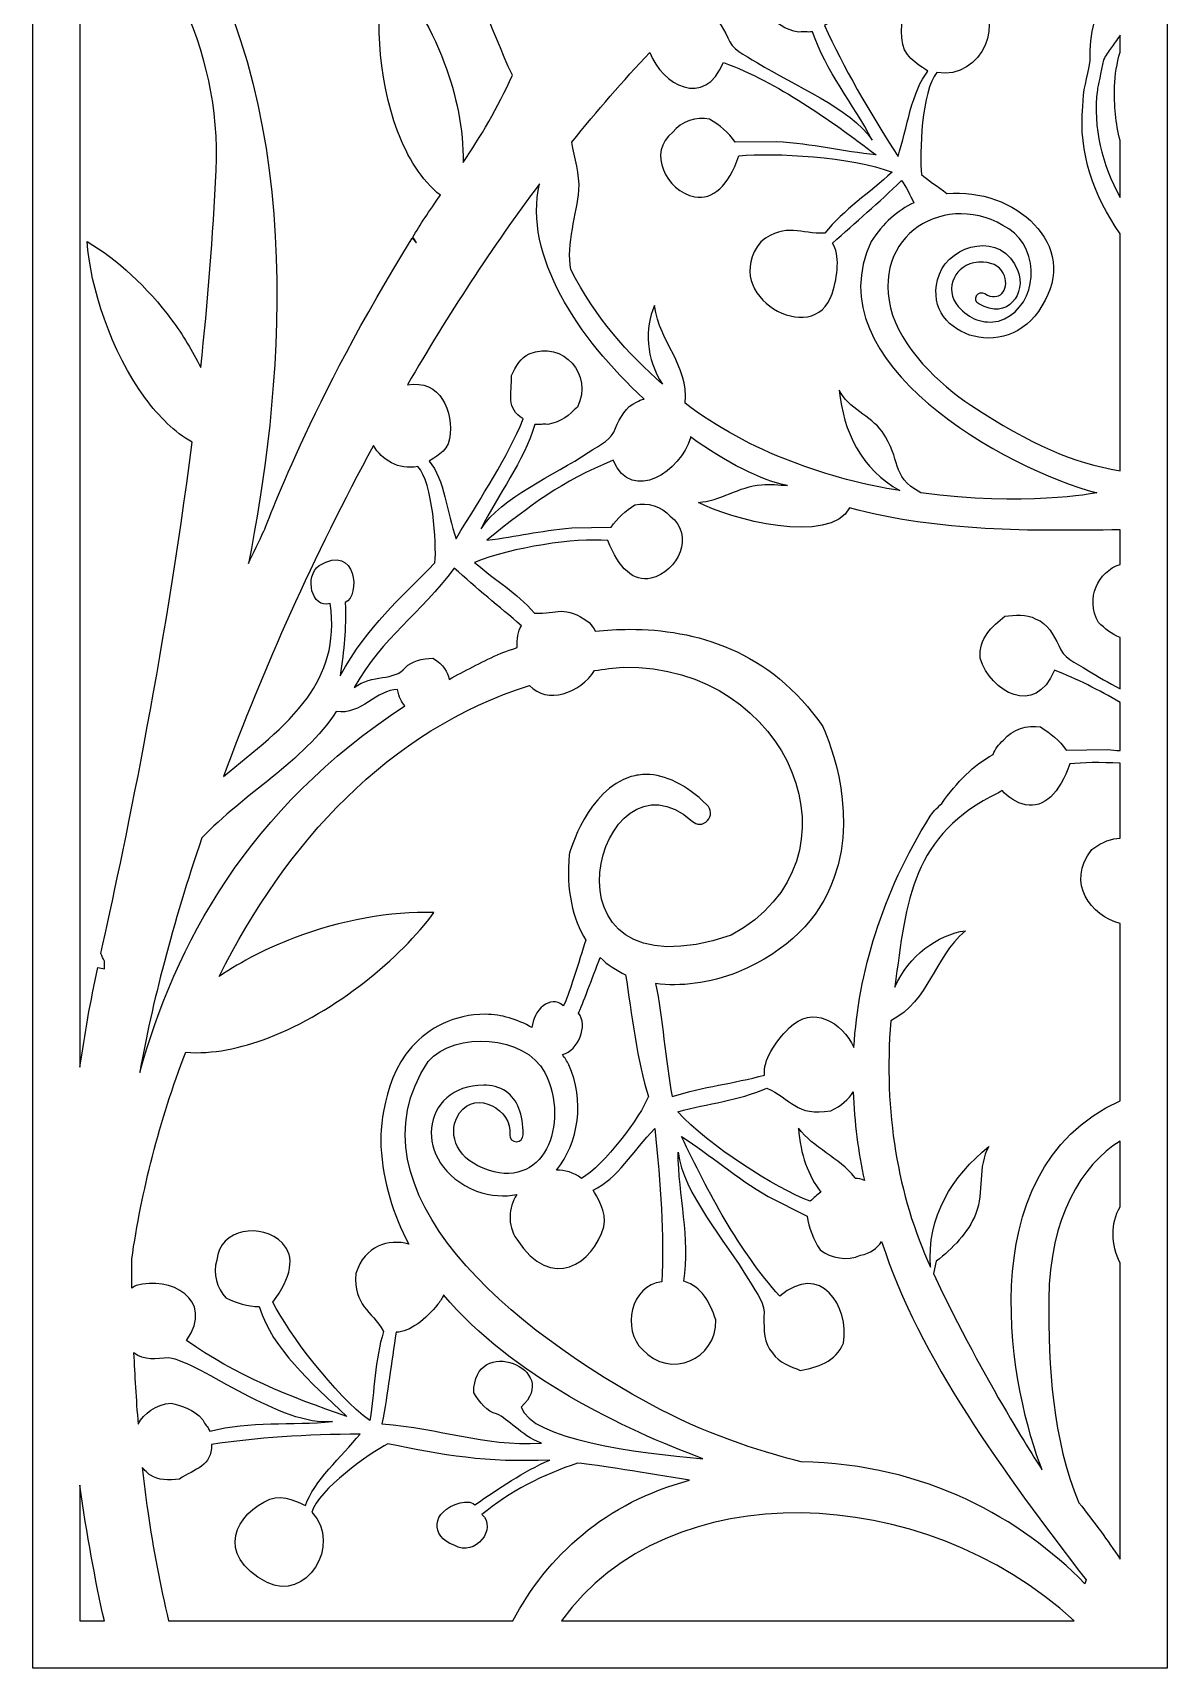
# Model space of a CAD drawing. Header units: centimetres. Extents: x -13.8 to -8, y -9 to 9.
# Drawn here: x -13.8 to -8, y -9 to -0.64 of the extents above; entities that cross this region are included whole.
import ezdxf

# ---------------------------------------------------------------- set-up
doc = ezdxf.new("R2010")
doc.units = ezdxf.units.CM
doc.header["$MEASUREMENT"] = 0
doc.layers.add('layer 1', color=7, linetype='Continuous')

msp = doc.modelspace()

# ---------------------------------------------------------------- linework, layer by layer
at = {"layer": 'layer 1', "color": 250}
for points, knots in [([(-7.99711, 9.00069), (-7.99711, 9.00069), (-13.80385, 9.00069), (-13.80385, 9.00069), (-13.80385, 9.00069), (-13.80385, 9.00069), (-13.80385, -9.00021), (-13.80385, -9.00021), (-13.80385, -9.00021), (-13.80385, -9.00021), (-7.99711, -9.00021), (-7.99711, -9.00021), (-7.99711, -9.00021), (-7.99711, -9.00021), (-7.99711, 9.00069), (-7.99711, 9.00069)], [0, 0, 0, 0, 0.2, 0.2, 0.2, 0.2, 0.4, 0.4, 0.4, 0.4, 0.6, 0.6, 0.6, 0.6, 1, 1, 1, 1]), ([(-11.69763, -0.78848), (-11.77126, -0.59271), (-11.88071, -0.41414), (-12.00359, -0.2851), (-12.00359, -0.2851), (-12.05198, -0.50939), (-12.04135, -0.8602), (-11.93676, -1.1383), (-11.93676, -1.1383), (-11.88653, -1.27182), (-11.81467, -1.38865), (-11.71732, -1.46691), (-11.71732, -1.46691), (-11.7742, -1.54792), (-11.8237, -1.619), (-11.85759, -1.68019), (-11.85759, -1.68019), (-11.8518, -1.69001), (-11.84601, -1.69968), (-11.84034, -1.70919), (-11.84034, -1.70919), (-11.84034, -1.70919), (-11.86148, -1.6864), (-11.86148, -1.6864), (-11.86148, -1.6864), (-12.38076, -2.51985), (-12.61355, -3.17165), (-12.62012, -3.18359), (-12.62012, -3.18359), (-12.64753, -3.23988), (-12.67374, -3.29471), (-12.69981, -3.34966), (-12.69981, -3.34966), (-12.53804, -2.54917), (-12.37337, -1.0811), (-13.02604, -0.06058), (-13.02604, -0.06058), (-12.91359, -0.12946), (-12.76223, -0.12545), (-12.7148, 0.02253), (-12.7148, 0.02253), (-12.68397, 0.11882), (-12.67163, 0.23243), (-12.71343, 0.29398), (-12.71343, 0.29398), (-12.58929, 0.40621), (-12.46409, 0.51107), (-12.34223, 0.62983), (-12.34223, 0.62983), (-12.14129, 0.37203), (-11.92876, 0.25414), (-11.75882, -0.02983), (-11.75882, -0.02983), (-11.86365, 0.04336), (-11.98538, -0.00131), (-12.05089, 0.07464), (-12.05089, 0.07464), (-12.08721, 0.11162), (-12.14822, 0.12296), (-12.20819, 0.12394), (-12.20819, 0.12394), (-12.47938, -0.052), (-12.04832, -0.3493), (-12.0039, -0.04781), (-12.0039, -0.04781), (-11.88884, 0.00556), (-11.78584, -0.1227), (-11.68875, -0.12039), (-11.68875, -0.12039), (-11.5541, -0.31638), (-11.46088, -0.61353), (-11.34893, -0.85288), (-11.34893, -0.85288), (-11.42272, -1.02067), (-11.51381, -1.16913), (-11.60076, -1.29855), (-11.60076, -1.29855), (-11.59913, -1.12939), (-11.63579, -0.9529), (-11.69763, -0.78848)], [0, 0, 0, 0, 0.047619, 0.047619, 0.047619, 0.047619, 0.0952381, 0.0952381, 0.0952381, 0.0952381, 0.1428571, 0.1428571, 0.1428571, 0.1428571, 0.1904762, 0.1904762, 0.1904762, 0.1904762, 0.2380952, 0.2380952, 0.2380952, 0.2380952, 0.2857143, 0.2857143, 0.2857143, 0.2857143, 0.3333333, 0.3333333, 0.3333333, 0.3333333, 0.3809524, 0.3809524, 0.3809524, 0.3809524, 0.4285714, 0.4285714, 0.4285714, 0.4285714, 0.4761905, 0.4761905, 0.4761905, 0.4761905, 0.5238095, 0.5238095, 0.5238095, 0.5238095, 0.5714286, 0.5714286, 0.5714286, 0.5714286, 0.6190476, 0.6190476, 0.6190476, 0.6190476, 0.6666667, 0.6666667, 0.6666667, 0.6666667, 0.7142857, 0.7142857, 0.7142857, 0.7142857, 0.7619048, 0.7619048, 0.7619048, 0.7619048, 0.8095238, 0.8095238, 0.8095238, 0.8095238, 0.8571429, 0.8571429, 0.8571429, 0.8571429, 0.9047619, 0.9047619, 0.9047619, 0.9047619, 1, 1, 1, 1]), ([(-8.23906, 0.45149), (-8.23906, 0.45149), (-8.23906, -0.35104), (-8.23906, -0.35104), (-8.23906, -0.35104), (-8.26288, -0.374), (-8.28298, -0.39859), (-8.29988, -0.42469), (-8.29988, -0.42469), (-8.36394, -0.52368), (-8.39468, -0.63645), (-8.39215, -0.77702), (-8.39215, -0.77702), (-8.40625, -0.8704), (-8.43098, -0.93024), (-8.42904, -1.01223), (-8.42904, -1.01223), (-8.45384, -1.24901), (-8.37193, -1.46886), (-8.23906, -1.66391), (-8.23906, -1.66391), (-8.23906, -1.66391), (-8.23906, -2.87583), (-8.23906, -2.87583), (-8.23906, -2.87583), (-8.48084, -2.83402), (-8.68976, -2.74519), (-9.00267, -2.54047), (-9.00267, -2.54047), (-9.16102, -2.43599), (-9.36526, -2.24445), (-9.41355, -2.042), (-9.41355, -2.042), (-9.50889, -1.64239), (-9.08585, -1.42149), (-8.77973, -1.65973), (-8.77973, -1.65973), (-8.63254, -1.79423), (-8.68296, -2.06115), (-8.86157, -2.11022), (-8.86157, -2.11022), (-8.93758, -2.12699), (-9.01112, -2.10048), (-9.0669, -2.03513), (-9.0669, -2.03513), (-9.10394, -1.99188), (-9.11136, -1.93665), (-9.08681, -1.8875), (-9.08681, -1.8875), (-9.08463, -1.88304), (-9.08209, -1.87852), (-9.07927, -1.87417), (-9.07927, -1.87417), (-9.05532, -1.83717), (-9.00815, -1.80345), (-8.93843, -1.80838), (-8.93843, -1.80838), (-8.88317, -1.81213), (-8.84441, -1.83721), (-8.83038, -1.87931), (-8.83038, -1.87931), (-8.80581, -1.9521), (-8.85736, -2.01474), (-8.93114, -1.96985), (-8.93114, -1.96985), (-8.94537, -1.96154), (-8.96394, -1.96521), (-8.9732, -1.97952), (-8.9732, -1.97952), (-8.97343, -1.97986), (-8.9737, -1.9803), (-8.97391, -1.98074), (-8.97391, -1.98074), (-8.98203, -1.99468), (-8.97688, -2.01363), (-8.96159, -2.02254), (-8.96159, -2.02254), (-8.81158, -2.10899), (-8.71733, -1.96546), (-8.76149, -1.85271), (-8.76149, -1.85271), (-8.84292, -1.64482), (-9.10644, -1.71755), (-9.16354, -1.87043), (-9.16354, -1.87043), (-9.27748, -2.17556), (-8.81341, -2.34003), (-8.63981, -2.03289), (-8.63981, -2.03289), (-8.43567, -1.72089), (-8.78354, -1.42443), (-9.12461, -1.45802), (-9.12461, -1.45802), (-9.17406, -1.41852), (-9.22855, -1.38586), (-9.25437, -1.3604), (-9.25437, -1.3604), (-9.26673, -1.25707), (-9.25425, -0.92821), (-9.1764, -0.83939), (-9.1764, -0.83939), (-8.94511, -0.8791), (-8.80692, -0.55596), (-9.00031, -0.44829), (-9.00031, -0.44829), (-9.27334, -0.29263), (-9.38681, -0.51712), (-9.35054, -0.69533), (-9.35054, -0.69533), (-9.3352, -0.77061), (-9.24559, -0.81348), (-9.22244, -0.83163), (-9.22244, -0.83163), (-9.30437, -0.93225), (-9.32938, -1.12474), (-9.37525, -1.26802), (-9.37525, -1.26802), (-9.52512, -1.03544), (-9.65639, -0.80883), (-9.75096, -0.59904), (-9.75096, -0.59904), (-9.65659, -0.53991), (-9.69304, -0.46002), (-9.69396, -0.36323), (-9.69396, -0.36323), (-9.71638, -0.31303), (-9.74835, -0.26914), (-9.79164, -0.24957), (-9.79164, -0.24957), (-9.97724, -0.18104), (-10.13658, -0.36988), (-10.0437, -0.54219), (-10.0437, -0.54219), (-9.99755, -0.58417), (-9.95806, -0.6207), (-9.88207, -0.63189), (-9.88207, -0.63189), (-9.85019, -0.62679), (-9.84491, -0.63487), (-9.81257, -0.62992), (-9.81257, -0.62992), (-9.74636, -0.83164), (-9.60415, -0.99772), (-9.50749, -1.18496), (-9.50749, -1.18496), (-9.61902, -1.0185), (-9.91116, -0.9052), (-10.09508, -0.7892), (-10.09508, -0.7892), (-10.16696, -0.74384), (-10.22582, -0.72292), (-10.24556, -0.66083), (-10.24556, -0.66083), (-10.2751, -0.60551), (-10.30291, -0.54522), (-10.36359, -0.52464), (-10.36359, -0.52464), (-10.37977, -0.515), (-10.39721, -0.50966), (-10.41506, -0.50705), (-10.41506, -0.50705), (-9.92893, -0.0492), (-9.40371, 0.27886), (-8.85731, 0.39525), (-8.85731, 0.39525), (-8.65421, 0.43164), (-8.44529, 0.45028), (-8.23906, 0.45149)], [0, 0, 0, 0, 0.0232558, 0.0232558, 0.0232558, 0.0232558, 0.0465116, 0.0465116, 0.0465116, 0.0465116, 0.0697674, 0.0697674, 0.0697674, 0.0697674, 0.0930233, 0.0930233, 0.0930233, 0.0930233, 0.1162791, 0.1162791, 0.1162791, 0.1162791, 0.1395349, 0.1395349, 0.1395349, 0.1395349, 0.1627907, 0.1627907, 0.1627907, 0.1627907, 0.1860465, 0.1860465, 0.1860465, 0.1860465, 0.2093023, 0.2093023, 0.2093023, 0.2093023, 0.2325581, 0.2325581, 0.2325581, 0.2325581, 0.255814, 0.255814, 0.255814, 0.255814, 0.2790698, 0.2790698, 0.2790698, 0.2790698, 0.3023256, 0.3023256, 0.3023256, 0.3023256, 0.3255814, 0.3255814, 0.3255814, 0.3255814, 0.3488372, 0.3488372, 0.3488372, 0.3488372, 0.372093, 0.372093, 0.372093, 0.372093, 0.3953488, 0.3953488, 0.3953488, 0.3953488, 0.4186047, 0.4186047, 0.4186047, 0.4186047, 0.4418605, 0.4418605, 0.4418605, 0.4418605, 0.4651163, 0.4651163, 0.4651163, 0.4651163, 0.4883721, 0.4883721, 0.4883721, 0.4883721, 0.5116279, 0.5116279, 0.5116279, 0.5116279, 0.5348837, 0.5348837, 0.5348837, 0.5348837, 0.5581395, 0.5581395, 0.5581395, 0.5581395, 0.5813953, 0.5813953, 0.5813953, 0.5813953, 0.6046512, 0.6046512, 0.6046512, 0.6046512, 0.627907, 0.627907, 0.627907, 0.627907, 0.6511628, 0.6511628, 0.6511628, 0.6511628, 0.6744186, 0.6744186, 0.6744186, 0.6744186, 0.6976744, 0.6976744, 0.6976744, 0.6976744, 0.7209302, 0.7209302, 0.7209302, 0.7209302, 0.744186, 0.744186, 0.744186, 0.744186, 0.7674419, 0.7674419, 0.7674419, 0.7674419, 0.7906977, 0.7906977, 0.7906977, 0.7906977, 0.8139535, 0.8139535, 0.8139535, 0.8139535, 0.8372093, 0.8372093, 0.8372093, 0.8372093, 0.8604651, 0.8604651, 0.8604651, 0.8604651, 0.8837209, 0.8837209, 0.8837209, 0.8837209, 0.9069767, 0.9069767, 0.9069767, 0.9069767, 0.9302326, 0.9302326, 0.9302326, 0.9302326, 0.9534884, 0.9534884, 0.9534884, 0.9534884, 1, 1, 1, 1]), ([(-13.5619, -5.92658), (-13.5619, -5.92658), (-13.5619, 0.21011), (-13.5619, 0.21011), (-13.5619, 0.21011), (-13.14419, -0.15286), (-12.83574, -0.70824), (-12.8648, -1.33887), (-12.8648, -1.33887), (-12.88033, -1.6759), (-12.90812, -2.01518), (-12.94378, -2.34755), (-12.94378, -2.34755), (-12.98534, -2.26244), (-13.03594, -2.18037), (-13.09269, -2.10375), (-13.09269, -2.10375), (-13.21718, -1.93568), (-13.37139, -1.79395), (-13.52495, -1.70356), (-13.52495, -1.70356), (-13.50999, -1.93252), (-13.40357, -2.26696), (-13.22672, -2.50573), (-13.22672, -2.50573), (-13.15764, -2.59899), (-13.07782, -2.67769), (-12.98849, -2.72995), (-12.98849, -2.72995), (-13.12978, -3.84925), (-13.3442, -4.84504), (-13.45473, -5.34451), (-13.45473, -5.34451), (-13.44907, -5.35773), (-13.44323, -5.37088), (-13.437, -5.3841), (-13.437, -5.3841), (-13.437, -5.3841), (-13.437, -5.42254), (-13.437, -5.42254), (-13.437, -5.42254), (-13.44846, -5.4209), (-13.45962, -5.41896), (-13.47082, -5.41688), (-13.47082, -5.41688), (-13.50814, -5.58909), (-13.53807, -5.7591), (-13.5619, -5.92658)], [0, 0, 0, 0, 0.0769231, 0.0769231, 0.0769231, 0.0769231, 0.1538462, 0.1538462, 0.1538462, 0.1538462, 0.2307692, 0.2307692, 0.2307692, 0.2307692, 0.3076923, 0.3076923, 0.3076923, 0.3076923, 0.3846154, 0.3846154, 0.3846154, 0.3846154, 0.4615385, 0.4615385, 0.4615385, 0.4615385, 0.5384615, 0.5384615, 0.5384615, 0.5384615, 0.6153846, 0.6153846, 0.6153846, 0.6153846, 0.6923077, 0.6923077, 0.6923077, 0.6923077, 0.7692308, 0.7692308, 0.7692308, 0.7692308, 0.8461538, 0.8461538, 0.8461538, 0.8461538, 1, 1, 1, 1]), ([(-8.23906, -0.64844), (-8.23906, -0.64844), (-8.23906, -0.73469), (-8.23906, -0.73469), (-8.23906, -0.73469), (-8.25516, -0.79083), (-8.26474, -0.84972), (-8.267, -0.91021), (-8.267, -0.91021), (-8.27039, -1.00707), (-8.26088, -1.09955), (-8.23906, -1.18658), (-8.23906, -1.18658), (-8.23906, -1.18658), (-8.23906, -1.47733), (-8.23906, -1.47733), (-8.23906, -1.47733), (-8.3304, -1.30802), (-8.37969, -1.12309), (-8.35501, -0.92665), (-8.35501, -0.92665), (-8.35309, -0.91231), (-8.33533, -0.83677), (-8.32381, -0.77361), (-8.32381, -0.77361), (-8.31766, -0.76259), (-8.31113, -0.75189), (-8.30438, -0.74144), (-8.30438, -0.74144), (-8.29167, -0.72181), (-8.27809, -0.70295), (-8.26404, -0.68401), (-8.26404, -0.68401), (-8.25575, -0.67224), (-8.24734, -0.66047), (-8.23906, -0.64844)], [0, 0, 0, 0, 0.1, 0.1, 0.1, 0.1, 0.2, 0.2, 0.2, 0.2, 0.3, 0.3, 0.3, 0.3, 0.4, 0.4, 0.4, 0.4, 0.5, 0.5, 0.5, 0.5, 0.6, 0.6, 0.6, 0.6, 0.7, 0.7, 0.7, 0.7, 0.8, 0.8, 0.8, 0.8, 1, 1, 1, 1]), ([(-10.52842, -1.14359), (-10.48333, -1.08856), (-10.40764, -1.06485), (-10.3403, -1.07667), (-10.3403, -1.07667), (-10.28719, -1.10869), (-10.24371, -1.14577), (-10.20884, -1.19458), (-10.20884, -1.19458), (-10.20884, -1.19458), (-9.9966, -1.19278), (-9.9966, -1.19278), (-9.9966, -1.19278), (-9.81134, -1.20421), (-9.65879, -1.24304), (-9.4875, -1.26028), (-9.4875, -1.26028), (-9.72943, -1.07546), (-9.98553, -0.89509), (-10.26876, -0.78675), (-10.26876, -0.78675), (-10.36491, -1.02282), (-10.5845, -0.90336), (-10.64498, -0.73608), (-10.64498, -0.73608), (-10.78199, -0.88007), (-10.91548, -1.03382), (-11.04503, -1.19539), (-11.04503, -1.19539), (-11.03304, -1.27636), (-11.0019, -1.3599), (-11.00868, -1.44129), (-11.00868, -1.44129), (-11.01774, -1.55724), (-11.07472, -1.71738), (-11.04989, -1.84612), (-11.04989, -1.84612), (-10.92335, -2.09672), (-10.75609, -2.27591), (-10.58108, -2.43313), (-10.58108, -2.43313), (-10.6652, -2.30541), (-10.67382, -2.14453), (-10.62142, -2.03094), (-10.62142, -2.03094), (-10.59419, -2.22539), (-10.4482, -2.32849), (-10.46443, -2.53062), (-10.46443, -2.53062), (-10.14055, -2.77862), (-9.7142, -2.92528), (-9.36559, -2.97655), (-9.36559, -2.97655), (-9.56213, -2.86946), (-9.65575, -2.6742), (-9.67633, -2.46378), (-9.67633, -2.46378), (-9.63065, -2.55748), (-9.5151, -2.59288), (-9.45682, -2.67554), (-9.45682, -2.67554), (-9.35215, -2.82177), (-9.42105, -2.89753), (-9.25864, -2.98916), (-9.25864, -2.98916), (-8.72923, -3.06045), (-8.37154, -2.99014), (-8.36166, -2.98918), (-8.36166, -2.98918), (-8.36166, -2.98918), (-8.3574, -2.98826), (-8.3574, -2.98826), (-8.3574, -2.98826), (-8.82166, -2.8673), (-9.80745, -2.32269), (-9.51229, -1.70288), (-9.51229, -1.70288), (-9.45239, -1.60846), (-9.37662, -1.54432), (-9.29428, -1.50499), (-9.29428, -1.50499), (-9.31391, -1.4661), (-9.33305, -1.42305), (-9.35759, -1.39152), (-9.35759, -1.39152), (-9.47369, -1.50467), (-9.59298, -1.60458), (-9.71125, -1.71151), (-9.71125, -1.71151), (-9.67143, -1.77015), (-9.68318, -1.8784), (-9.71256, -1.97015), (-9.71256, -1.97015), (-9.80375, -2.25466), (-10.29826, -1.98081), (-10.07736, -1.70419), (-10.07736, -1.70419), (-9.94294, -1.60084), (-9.87619, -1.66834), (-9.74962, -1.65972), (-9.74962, -1.65972), (-9.65208, -1.54015), (-9.5209, -1.45451), (-9.40516, -1.348), (-9.40516, -1.348), (-9.61377, -1.27046), (-10.00903, -1.24595), (-10.18916, -1.26543), (-10.18916, -1.26543), (-10.24342, -1.41725), (-10.3225, -1.49307), (-10.41593, -1.47448), (-10.41593, -1.47448), (-10.56218, -1.44526), (-10.65992, -1.24708), (-10.52842, -1.14359)], [0, 0, 0, 0, 0.0333333, 0.0333333, 0.0333333, 0.0333333, 0.0666667, 0.0666667, 0.0666667, 0.0666667, 0.1, 0.1, 0.1, 0.1, 0.1333333, 0.1333333, 0.1333333, 0.1333333, 0.1666667, 0.1666667, 0.1666667, 0.1666667, 0.2, 0.2, 0.2, 0.2, 0.2333333, 0.2333333, 0.2333333, 0.2333333, 0.2666667, 0.2666667, 0.2666667, 0.2666667, 0.3, 0.3, 0.3, 0.3, 0.3333333, 0.3333333, 0.3333333, 0.3333333, 0.3666667, 0.3666667, 0.3666667, 0.3666667, 0.4, 0.4, 0.4, 0.4, 0.4333333, 0.4333333, 0.4333333, 0.4333333, 0.4666667, 0.4666667, 0.4666667, 0.4666667, 0.5, 0.5, 0.5, 0.5, 0.5333333, 0.5333333, 0.5333333, 0.5333333, 0.5666667, 0.5666667, 0.5666667, 0.5666667, 0.6, 0.6, 0.6, 0.6, 0.6333333, 0.6333333, 0.6333333, 0.6333333, 0.6666667, 0.6666667, 0.6666667, 0.6666667, 0.7, 0.7, 0.7, 0.7, 0.7333333, 0.7333333, 0.7333333, 0.7333333, 0.7666667, 0.7666667, 0.7666667, 0.7666667, 0.8, 0.8, 0.8, 0.8, 0.8333333, 0.8333333, 0.8333333, 0.8333333, 0.8666667, 0.8666667, 0.8666667, 0.8666667, 0.9, 0.9, 0.9, 0.9, 0.9333333, 0.9333333, 0.9333333, 0.9333333, 1, 1, 1, 1]), ([(-10.67476, -2.50882), (-10.68813, -2.51203), (-10.70109, -2.51708), (-10.71322, -2.52476), (-10.71322, -2.52476), (-10.77032, -2.54581), (-10.79521, -2.60377), (-10.82185, -2.65702), (-10.82185, -2.65702), (-10.83902, -2.71646), (-10.89437, -2.73781), (-10.96146, -2.78268), (-10.96146, -2.78268), (-11.13314, -2.89744), (-11.4076, -3.01237), (-11.5093, -3.1732), (-11.5093, -3.1732), (-11.42226, -2.99303), (-11.29145, -2.83177), (-11.23368, -2.6386), (-11.23368, -2.6386), (-11.20286, -2.64249), (-11.19804, -2.63469), (-11.16765, -2.63872), (-11.16765, -2.63872), (-11.09579, -2.62618), (-11.05922, -2.5905), (-11.01647, -2.54949), (-11.01647, -2.54949), (-10.93265, -2.38356), (-11.08868, -2.20832), (-11.26314, -2.27806), (-11.26314, -2.27806), (-11.30376, -2.29773), (-11.33299, -2.34019), (-11.353, -2.38842), (-11.353, -2.38842), (-11.35144, -2.48033), (-11.38404, -2.55709), (-11.29294, -2.61085), (-11.29294, -2.61085), (-11.37743, -2.81239), (-11.50098, -2.99846), (-11.63739, -3.22304), (-11.63739, -3.22304), (-11.68455, -3.08817), (-11.69465, -2.91996), (-11.77496, -2.8265), (-11.77496, -2.8265), (-11.75346, -2.8087), (-11.68327, -2.78421), (-11.67065, -2.71235), (-11.67065, -2.71235), (-11.64604, -2.57265), (-11.7182, -2.40583), (-11.88625, -2.43646), (-11.88625, -2.43646), (-11.6782, -2.07769), (-11.45196, -1.73042), (-11.21043, -1.40865), (-11.21043, -1.40865), (-11.29383, -1.77328), (-11.01441, -2.19658), (-10.67476, -2.50882)], [0, 0, 0, 0, 0.0588235, 0.0588235, 0.0588235, 0.0588235, 0.1176471, 0.1176471, 0.1176471, 0.1176471, 0.1764706, 0.1764706, 0.1764706, 0.1764706, 0.2352941, 0.2352941, 0.2352941, 0.2352941, 0.2941176, 0.2941176, 0.2941176, 0.2941176, 0.3529412, 0.3529412, 0.3529412, 0.3529412, 0.4117647, 0.4117647, 0.4117647, 0.4117647, 0.4705882, 0.4705882, 0.4705882, 0.4705882, 0.5294118, 0.5294118, 0.5294118, 0.5294118, 0.5882353, 0.5882353, 0.5882353, 0.5882353, 0.6470588, 0.6470588, 0.6470588, 0.6470588, 0.7058824, 0.7058824, 0.7058824, 0.7058824, 0.7647059, 0.7647059, 0.7647059, 0.7647059, 0.8235294, 0.8235294, 0.8235294, 0.8235294, 0.8823529, 0.8823529, 0.8823529, 0.8823529, 1, 1, 1, 1]), ([(-12.06003, -2.74643), (-12.01645, -2.82023), (-11.93278, -2.87352), (-11.83233, -2.85351), (-11.83233, -2.85351), (-11.75618, -2.93587), (-11.73604, -3.24775), (-11.74517, -3.34615), (-11.74517, -3.34615), (-11.93392, -3.54288), (-12.07952, -3.65536), (-12.23094, -3.92512), (-12.23094, -3.92512), (-12.20859, -3.78415), (-12.20043, -3.69198), (-12.20391, -3.55004), (-12.20391, -3.55004), (-12.12645, -3.51614), (-12.14207, -3.24484), (-12.33759, -3.35955), (-12.33759, -3.35955), (-12.41388, -3.41625), (-12.37849, -3.58378), (-12.28152, -3.55398), (-12.28152, -3.55398), (-12.25266, -3.75942), (-12.30602, -3.90778), (-12.39973, -4.0382), (-12.39973, -4.0382), (-12.50921, -4.19059), (-12.67382, -4.31145), (-12.82719, -4.43877), (-12.82719, -4.43877), (-12.62483, -3.89113), (-12.36533, -3.3098), (-12.06003, -2.74643)], [0, 0, 0, 0, 0.1, 0.1, 0.1, 0.1, 0.2, 0.2, 0.2, 0.2, 0.3, 0.3, 0.3, 0.3, 0.4, 0.4, 0.4, 0.4, 0.5, 0.5, 0.5, 0.5, 0.6, 0.6, 0.6, 0.6, 0.7, 0.7, 0.7, 0.7, 0.8, 0.8, 0.8, 0.8, 1, 1, 1, 1]), ([(-8.23906, -3.17736), (-8.23906, -3.17736), (-8.23906, -3.3545), (-8.23906, -3.3545), (-8.23906, -3.3545), (-8.35152, -3.39184), (-8.41748, -3.52597), (-8.3499, -3.65136), (-8.3499, -3.65136), (-8.31528, -3.68285), (-8.28441, -3.71126), (-8.23906, -3.72823), (-8.23906, -3.72823), (-8.23906, -3.72823), (-8.23906, -3.99029), (-8.23906, -3.99029), (-8.23906, -3.99029), (-8.29712, -3.95915), (-8.35293, -3.92886), (-8.40128, -3.89837), (-8.40128, -3.89837), (-8.47316, -3.85302), (-8.53202, -3.83209), (-8.55176, -3.76999), (-8.55176, -3.76999), (-8.5813, -3.71469), (-8.60911, -3.65438), (-8.66979, -3.63381), (-8.66979, -3.63381), (-8.71886, -3.60456), (-8.77931, -3.61522), (-8.82863, -3.61975), (-8.82863, -3.61975), (-8.89396, -3.66914), (-8.96367, -3.73522), (-8.95496, -3.83413), (-8.95496, -3.83413), (-8.90047, -4.00711), (-8.67323, -4.13719), (-8.57496, -3.89593), (-8.57496, -3.89593), (-8.45872, -3.9404), (-8.34706, -3.99697), (-8.23906, -4.06103), (-8.23906, -4.06103), (-8.23906, -4.06103), (-8.23906, -4.307), (-8.23906, -4.307), (-8.23906, -4.307), (-8.25992, -4.30499), (-8.28113, -4.30329), (-8.3028, -4.30195), (-8.3028, -4.30195), (-8.3028, -4.30195), (-8.51504, -4.30376), (-8.51504, -4.30376), (-8.51504, -4.30376), (-8.54991, -4.25493), (-8.59339, -4.21787), (-8.64651, -4.18584), (-8.64651, -4.18584), (-8.71385, -4.17403), (-8.78953, -4.19772), (-8.83462, -4.25277), (-8.83462, -4.25277), (-8.862, -4.27432), (-8.87943, -4.29996), (-8.88856, -4.32734), (-8.88856, -4.32734), (-8.98911, -4.37983), (-9.07241, -4.46709), (-9.15179, -4.57759), (-9.15179, -4.57759), (-9.17731, -4.60052), (-9.20282, -4.62957), (-9.21073, -4.64276), (-9.21073, -4.64276), (-9.46071, -5.04279), (-9.57747, -5.44483), (-9.60112, -5.82559), (-9.60112, -5.82559), (-9.66157, -5.69437), (-9.81333, -5.60531), (-9.93312, -5.72549), (-9.93312, -5.72549), (-10.00447, -5.79714), (-10.06726, -5.89261), (-10.05814, -5.96644), (-10.05814, -5.96644), (-10.21979, -6.00971), (-10.36897, -6.02578), (-10.53158, -6.07589), (-10.53158, -6.07589), (-10.56606, -5.89517), (-10.57933, -5.66806), (-10.61608, -5.4976), (-10.61608, -5.4976), (-10.48847, -5.51603), (-10.34272, -5.49701), (-10.19166, -5.43907), (-10.19166, -5.43907), (-9.94188, -5.332), (-9.77983, -5.17138), (-9.70295, -4.9599), (-9.70295, -4.9599), (-9.56978, -4.59061), (-9.75242, -4.20082), (-9.76058, -4.18426), (-9.76058, -4.18426), (-10.02947, -3.79043), (-10.41541, -3.68644), (-10.74804, -3.68644), (-10.74804, -3.68644), (-10.80906, -3.68644), (-10.86829, -3.68994), (-10.92466, -3.69579), (-10.92466, -3.69579), (-10.93279, -3.68113), (-10.94284, -3.66642), (-10.9552, -3.65175), (-10.9552, -3.65175), (-11.08541, -3.55703), (-11.11579, -3.60938), (-11.23615, -3.6044), (-11.23615, -3.6044), (-11.33177, -3.49334), (-11.42972, -3.44262), (-11.54226, -3.34444), (-11.54226, -3.34444), (-11.34618, -3.26557), (-11.03162, -3.21845), (-10.86014, -3.23241), (-10.86014, -3.23241), (-10.80481, -3.37518), (-10.72781, -3.44514), (-10.63958, -3.42515), (-10.63958, -3.42515), (-10.50149, -3.39371), (-10.41368, -3.20311), (-10.54114, -3.10819), (-10.54114, -3.10819), (-10.58533, -3.05707), (-10.65778, -3.03648), (-10.72142, -3.0494), (-10.72142, -3.0494), (-10.77103, -3.08115), (-10.81136, -3.11742), (-10.84324, -3.16466), (-10.84324, -3.16466), (-10.84324, -3.16466), (-11.04476, -3.16831), (-11.04476, -3.16831), (-11.04476, -3.16831), (-11.22036, -3.18383), (-11.31799, -3.21065), (-11.48015, -3.23134), (-11.48015, -3.23134), (-11.25515, -3.04979), (-11.09976, -2.93219), (-10.83364, -2.82219), (-10.83364, -2.82219), (-10.73425, -3.04876), (-10.48482, -2.87332), (-10.43745, -2.70772), (-10.43745, -2.70772), (-10.43735, -2.70604), (-10.43728, -2.70436), (-10.43722, -2.7027), (-10.43722, -2.7027), (-10.25522, -2.83369), (-10.07552, -2.92452), (-9.94017, -2.95154), (-9.94017, -2.95154), (-9.98439, -2.94766), (-10.02871, -2.94375), (-10.07472, -2.94692), (-10.07472, -2.94692), (-10.18751, -2.95556), (-10.28806, -3.03162), (-10.39706, -3.03714), (-10.39706, -3.03714), (-10.24486, -3.12242), (-9.72058, -3.2585), (-9.62295, -3.06566), (-9.62295, -3.06566), (-9.161, -3.1894), (-8.69518, -3.18412), (-8.23906, -3.17736)], [0, 0, 0, 0, 0.0208333, 0.0208333, 0.0208333, 0.0208333, 0.0416667, 0.0416667, 0.0416667, 0.0416667, 0.0625, 0.0625, 0.0625, 0.0625, 0.0833333, 0.0833333, 0.0833333, 0.0833333, 0.1041667, 0.1041667, 0.1041667, 0.1041667, 0.125, 0.125, 0.125, 0.125, 0.1458333, 0.1458333, 0.1458333, 0.1458333, 0.1666667, 0.1666667, 0.1666667, 0.1666667, 0.1875, 0.1875, 0.1875, 0.1875, 0.2083333, 0.2083333, 0.2083333, 0.2083333, 0.2291667, 0.2291667, 0.2291667, 0.2291667, 0.25, 0.25, 0.25, 0.25, 0.2708333, 0.2708333, 0.2708333, 0.2708333, 0.2916667, 0.2916667, 0.2916667, 0.2916667, 0.3125, 0.3125, 0.3125, 0.3125, 0.3333333, 0.3333333, 0.3333333, 0.3333333, 0.3541667, 0.3541667, 0.3541667, 0.3541667, 0.375, 0.375, 0.375, 0.375, 0.3958333, 0.3958333, 0.3958333, 0.3958333, 0.4166667, 0.4166667, 0.4166667, 0.4166667, 0.4375, 0.4375, 0.4375, 0.4375, 0.4583333, 0.4583333, 0.4583333, 0.4583333, 0.4791667, 0.4791667, 0.4791667, 0.4791667, 0.5, 0.5, 0.5, 0.5, 0.5208333, 0.5208333, 0.5208333, 0.5208333, 0.5416667, 0.5416667, 0.5416667, 0.5416667, 0.5625, 0.5625, 0.5625, 0.5625, 0.5833333, 0.5833333, 0.5833333, 0.5833333, 0.6041667, 0.6041667, 0.6041667, 0.6041667, 0.625, 0.625, 0.625, 0.625, 0.6458333, 0.6458333, 0.6458333, 0.6458333, 0.6666667, 0.6666667, 0.6666667, 0.6666667, 0.6875, 0.6875, 0.6875, 0.6875, 0.7083333, 0.7083333, 0.7083333, 0.7083333, 0.7291667, 0.7291667, 0.7291667, 0.7291667, 0.75, 0.75, 0.75, 0.75, 0.7708333, 0.7708333, 0.7708333, 0.7708333, 0.7916667, 0.7916667, 0.7916667, 0.7916667, 0.8125, 0.8125, 0.8125, 0.8125, 0.8333333, 0.8333333, 0.8333333, 0.8333333, 0.8541667, 0.8541667, 0.8541667, 0.8541667, 0.875, 0.875, 0.875, 0.875, 0.8958333, 0.8958333, 0.8958333, 0.8958333, 0.9166667, 0.9166667, 0.9166667, 0.9166667, 0.9375, 0.9375, 0.9375, 0.9375, 0.9583333, 0.9583333, 0.9583333, 0.9583333, 1, 1, 1, 1]), ([(-11.67273, -3.94242), (-11.67776, -3.90487), (-11.70217, -3.8665), (-11.75547, -3.83389), (-11.75547, -3.83389), (-11.8097, -3.83621), (-11.8646, -3.84795), (-11.89657, -3.88226), (-11.89657, -3.88226), (-11.95401, -3.95252), (-12.06518, -3.91506), (-12.15824, -3.98377), (-12.15824, -3.98377), (-12.01135, -3.72284), (-11.82196, -3.6111), (-11.64639, -3.37309), (-11.64639, -3.37309), (-11.53332, -3.47758), (-11.41754, -3.56941), (-11.30258, -3.66795), (-11.30258, -3.66795), (-11.32078, -3.69634), (-11.32637, -3.73623), (-11.32362, -3.77984), (-11.32362, -3.77984), (-11.3866, -3.80001), (-11.42379, -3.81564), (-11.42578, -3.81637), (-11.42578, -3.81637), (-11.51184, -3.8567), (-11.59407, -3.89877), (-11.67273, -3.94242)], [0, 0, 0, 0, 0.1111111, 0.1111111, 0.1111111, 0.1111111, 0.2222222, 0.2222222, 0.2222222, 0.2222222, 0.3333333, 0.3333333, 0.3333333, 0.3333333, 0.4444444, 0.4444444, 0.4444444, 0.4444444, 0.5555556, 0.5555556, 0.5555556, 0.5555556, 0.6666667, 0.6666667, 0.6666667, 0.6666667, 0.7777778, 0.7777778, 0.7777778, 0.7777778, 1, 1, 1, 1]), ([(-12.46896, -5.26589), (-12.22679, -5.17312), (-11.97112, -5.1277), (-11.75032, -5.13551), (-11.75032, -5.13551), (-11.91855, -5.36494), (-12.25267, -5.6437), (-12.59668, -5.77549), (-12.59668, -5.77549), (-12.73995, -5.83039), (-12.88498, -5.85985), (-13.02058, -5.84978), (-13.02058, -5.84978), (-13.15563, -6.19964), (-13.24709, -6.56248), (-13.29696, -6.90797), (-13.29696, -6.90797), (-13.29719, -6.94666), (-13.29714, -6.99666), (-13.29647, -7.05579), (-13.29647, -7.05579), (-13.28982, -7.05094), (-13.28271, -7.04641), (-13.275, -7.04226), (-13.275, -7.04226), (-13.10169, -6.99293), (-12.86958, -7.11039), (-13.01606, -7.32378), (-13.01606, -7.32378), (-12.77139, -7.49957), (-12.48178, -7.61349), (-12.19624, -7.71322), (-12.19624, -7.71322), (-12.38551, -7.52896), (-12.57181, -7.37588), (-12.64493, -7.15062), (-12.64493, -7.15062), (-12.70451, -7.14836), (-12.759, -7.13256), (-12.81462, -7.10599), (-12.81462, -7.10599), (-12.86122, -7.05656), (-12.88291, -6.98082), (-12.86187, -6.91333), (-12.86187, -6.91333), (-12.84789, -6.74766), (-12.63004, -6.72048), (-12.52587, -6.82584), (-12.52587, -6.82584), (-12.4594, -6.8932), (-12.47909, -7.00025), (-12.5754, -7.12823), (-12.5754, -7.12823), (-12.49313, -7.28834), (-12.25679, -7.60289), (-12.07844, -7.73359), (-12.07844, -7.73359), (-12.05333, -7.57938), (-12.05397, -7.42373), (-12.00804, -7.27746), (-12.00804, -7.27746), (-12.07008, -7.16773), (-12.16255, -7.14923), (-12.15027, -6.98123), (-12.15027, -6.98123), (-12.10337, -6.83709), (-11.98426, -6.80352), (-11.87886, -6.83044), (-11.87886, -6.83044), (-11.95933, -6.67974), (-12.01088, -6.51355), (-12.02131, -6.33079), (-12.02131, -6.33079), (-12.02304, -6.31848), (-12.03366, -6.01284), (-11.86368, -5.82263), (-11.86368, -5.82263), (-11.77635, -5.72442), (-11.64957, -5.65543), (-11.48584, -5.65543), (-11.48584, -5.65543), (-11.40619, -5.65543), (-11.32255, -5.68071), (-11.24851, -5.72365), (-11.24851, -5.72365), (-11.24435, -5.63858), (-11.15536, -5.5504), (-11.0882, -5.61237), (-11.0882, -5.61237), (-11.06481, -5.57717), (-11.00592, -5.37373), (-10.97241, -5.27633), (-10.97241, -5.27633), (-11.04119, -5.16766), (-11.07441, -5.02094), (-11.05788, -4.83772), (-11.05788, -4.83772), (-11.05515, -4.82405), (-10.9631, -4.50423), (-10.74073, -4.43972), (-10.74073, -4.43972), (-10.71557, -4.43258), (-10.6901, -4.42899), (-10.66402, -4.42899), (-10.66402, -4.42899), (-10.5654, -4.42899), (-10.46128, -4.48054), (-10.35358, -4.58378), (-10.35358, -4.58378), (-10.33036, -4.6058), (-10.32903, -4.64142), (-10.34956, -4.66481), (-10.34956, -4.66481), (-10.36046, -4.67718), (-10.37533, -4.6834), (-10.39007, -4.6834), (-10.39007, -4.6834), (-10.40305, -4.6834), (-10.41615, -4.67851), (-10.42644, -4.66896), (-10.42644, -4.66896), (-10.90797, -4.23628), (-11.27748, -5.60527), (-10.22876, -5.25064), (-10.22876, -5.25064), (-9.51984, -4.86648), (-9.92549, -3.8673), (-10.78124, -3.87979), (-10.78124, -3.87979), (-10.83112, -3.88407), (-10.8802, -3.88995), (-10.92853, -3.89725), (-10.92853, -3.89725), (-10.99898, -4.01288), (-11.17386, -4.07246), (-11.26057, -3.97377), (-11.26057, -3.97377), (-11.9847, -4.20112), (-12.50825, -4.78113), (-12.8492, -5.46143), (-12.8492, -5.46143), (-12.73199, -5.3826), (-12.60254, -5.31707), (-12.46896, -5.26589)], [0, 0, 0, 0, 0.027027, 0.027027, 0.027027, 0.027027, 0.0540541, 0.0540541, 0.0540541, 0.0540541, 0.0810811, 0.0810811, 0.0810811, 0.0810811, 0.1081081, 0.1081081, 0.1081081, 0.1081081, 0.1351351, 0.1351351, 0.1351351, 0.1351351, 0.1621622, 0.1621622, 0.1621622, 0.1621622, 0.1891892, 0.1891892, 0.1891892, 0.1891892, 0.2162162, 0.2162162, 0.2162162, 0.2162162, 0.2432432, 0.2432432, 0.2432432, 0.2432432, 0.2702703, 0.2702703, 0.2702703, 0.2702703, 0.2972973, 0.2972973, 0.2972973, 0.2972973, 0.3243243, 0.3243243, 0.3243243, 0.3243243, 0.3513514, 0.3513514, 0.3513514, 0.3513514, 0.3783784, 0.3783784, 0.3783784, 0.3783784, 0.4054054, 0.4054054, 0.4054054, 0.4054054, 0.4324324, 0.4324324, 0.4324324, 0.4324324, 0.4594595, 0.4594595, 0.4594595, 0.4594595, 0.4864865, 0.4864865, 0.4864865, 0.4864865, 0.5135135, 0.5135135, 0.5135135, 0.5135135, 0.5405405, 0.5405405, 0.5405405, 0.5405405, 0.5675676, 0.5675676, 0.5675676, 0.5675676, 0.5945946, 0.5945946, 0.5945946, 0.5945946, 0.6216216, 0.6216216, 0.6216216, 0.6216216, 0.6486486, 0.6486486, 0.6486486, 0.6486486, 0.6756757, 0.6756757, 0.6756757, 0.6756757, 0.7027027, 0.7027027, 0.7027027, 0.7027027, 0.7297297, 0.7297297, 0.7297297, 0.7297297, 0.7567568, 0.7567568, 0.7567568, 0.7567568, 0.7837838, 0.7837838, 0.7837838, 0.7837838, 0.8108108, 0.8108108, 0.8108108, 0.8108108, 0.8378378, 0.8378378, 0.8378378, 0.8378378, 0.8648649, 0.8648649, 0.8648649, 0.8648649, 0.8918919, 0.8918919, 0.8918919, 0.8918919, 0.9189189, 0.9189189, 0.9189189, 0.9189189, 0.9459459, 0.9459459, 0.9459459, 0.9459459, 1, 1, 1, 1]), ([(-12.93849, -4.75365), (-12.72684, -4.52945), (-12.41652, -4.36323), (-12.25076, -4.10762), (-12.25076, -4.10762), (-12.12264, -4.12527), (-12.0415, -3.99336), (-11.93614, -3.99415), (-11.93614, -3.99415), (-11.92943, -4.03256), (-11.91599, -4.05993), (-11.89861, -4.07822), (-11.89861, -4.07822), (-12.70385, -4.60233), (-13.07633, -5.30459), (-13.25572, -5.95255), (-13.25572, -5.95255), (-13.19457, -5.602), (-13.08665, -5.19266), (-12.93849, -4.75365)], [0, 0, 0, 0, 0.1666667, 0.1666667, 0.1666667, 0.1666667, 0.3333333, 0.3333333, 0.3333333, 0.3333333, 0.5, 0.5, 0.5, 0.5, 0.6666667, 0.6666667, 0.6666667, 0.6666667, 1, 1, 1, 1]), ([(-8.23906, -4.37093), (-8.23906, -4.37093), (-8.23906, -4.7552), (-8.23906, -4.7552), (-8.23906, -4.7552), (-8.28153, -4.75636), (-8.32643, -4.76943), (-8.38357, -4.81336), (-8.38357, -4.81336), (-8.51958, -4.9837), (-8.38436, -5.1529), (-8.23906, -5.19142), (-8.23906, -5.19142), (-8.23906, -5.19142), (-8.23906, -6.09743), (-8.23906, -6.09743), (-8.23906, -6.09743), (-9.04065, -6.46458), (-8.78412, -7.62128), (-8.63758, -7.98517), (-8.63758, -7.98517), (-8.64466, -7.97627), (-8.93365, -7.53392), (-9.19428, -6.98103), (-9.19428, -6.98103), (-9.19428, -6.98103), (-9.17928, -6.91761), (-9.17928, -6.91761), (-9.17928, -6.91761), (-9.0957, -6.8533), (-9.01638, -6.77409), (-8.97683, -6.67367), (-8.97683, -6.67367), (-8.93365, -6.56629), (-8.97148, -6.43329), (-8.90986, -6.33115), (-8.90986, -6.33115), (-9.09921, -6.48174), (-9.22859, -6.69306), (-9.20929, -6.94844), (-9.20929, -6.94844), (-9.37675, -6.58169), (-9.44956, -6.15455), (-9.41267, -5.68923), (-9.41267, -5.68923), (-9.2084, -5.57917), (-9.2001, -5.37485), (-9.03024, -5.2278), (-9.03024, -5.2278), (-9.17193, -5.24807), (-9.32112, -5.35637), (-9.39154, -5.51658), (-9.39154, -5.51658), (-9.33171, -5.06602), (-9.30449, -4.73903), (-8.86127, -4.52213), (-8.86127, -4.52213), (-8.85491, -4.51874), (-8.84871, -4.51509), (-8.8426, -4.51127), (-8.8426, -4.51127), (-8.81157, -4.5471), (-8.76937, -4.57421), (-8.72213, -4.58366), (-8.72213, -4.58366), (-8.62871, -4.60223), (-8.54962, -4.52642), (-8.49536, -4.3746), (-8.49536, -4.3746), (-8.43117, -4.36765), (-8.33969, -4.36628), (-8.23906, -4.37093)], [0, 0, 0, 0, 0.0526316, 0.0526316, 0.0526316, 0.0526316, 0.1052632, 0.1052632, 0.1052632, 0.1052632, 0.1578947, 0.1578947, 0.1578947, 0.1578947, 0.2105263, 0.2105263, 0.2105263, 0.2105263, 0.2631579, 0.2631579, 0.2631579, 0.2631579, 0.3157895, 0.3157895, 0.3157895, 0.3157895, 0.3684211, 0.3684211, 0.3684211, 0.3684211, 0.4210526, 0.4210526, 0.4210526, 0.4210526, 0.4736842, 0.4736842, 0.4736842, 0.4736842, 0.5263158, 0.5263158, 0.5263158, 0.5263158, 0.5789474, 0.5789474, 0.5789474, 0.5789474, 0.6315789, 0.6315789, 0.6315789, 0.6315789, 0.6842105, 0.6842105, 0.6842105, 0.6842105, 0.7368421, 0.7368421, 0.7368421, 0.7368421, 0.7894737, 0.7894737, 0.7894737, 0.7894737, 0.8421053, 0.8421053, 0.8421053, 0.8421053, 0.8947368, 0.8947368, 0.8947368, 0.8947368, 1, 1, 1, 1]), ([(-11.12335, -6.45195), (-11.08056, -6.45115), (-11.03647, -6.46394), (-10.9953, -6.49482), (-10.9953, -6.49482), (-10.88008, -6.42898), (-10.69086, -6.17813), (-10.65296, -6.07571), (-10.65296, -6.07571), (-10.70827, -5.90753), (-10.73982, -5.64378), (-10.76936, -5.45329), (-10.76936, -5.45329), (-10.81773, -5.43112), (-10.86153, -5.40182), (-10.89961, -5.36548), (-10.89961, -5.36548), (-10.93733, -5.46211), (-10.99149, -5.61125), (-11.01101, -5.64956), (-11.01101, -5.64956), (-10.95993, -5.71228), (-11.01084, -5.84084), (-11.09273, -5.86137), (-11.09273, -5.86137), (-11.08055, -5.87799), (-11.06963, -5.8953), (-11.06023, -5.9132), (-11.06023, -5.9132), (-10.97648, -6.093), (-11.00954, -6.31402), (-11.12335, -6.45195)], [0, 0, 0, 0, 0.1111111, 0.1111111, 0.1111111, 0.1111111, 0.2222222, 0.2222222, 0.2222222, 0.2222222, 0.3333333, 0.3333333, 0.3333333, 0.3333333, 0.4444444, 0.4444444, 0.4444444, 0.4444444, 0.5555556, 0.5555556, 0.5555556, 0.5555556, 0.6666667, 0.6666667, 0.6666667, 0.6666667, 0.7777778, 0.7777778, 0.7777778, 0.7777778, 1, 1, 1, 1]), ([(-9.5667, -6.88803), (-9.63516, -6.91788), (-9.7172, -6.90379), (-9.77444, -6.86051), (-9.77444, -6.86051), (-9.80874, -6.80516), (-9.83159, -6.74974), (-9.84079, -6.68745), (-9.84079, -6.68745), (-9.84079, -6.68745), (-10.0399, -6.58754), (-10.0399, -6.58754), (-10.0399, -6.58754), (-10.20748, -6.48819), (-10.33139, -6.37892), (-10.48312, -6.28082), (-10.48312, -6.28082), (-10.3456, -6.56924), (-10.19272, -6.8603), (-9.98004, -7.09706), (-9.98004, -7.09706), (-9.77277, -6.91874), (-9.62276, -7.14902), (-9.65468, -7.33668), (-9.65468, -7.33668), (-9.69389, -7.43324), (-9.79062, -7.46158), (-9.87529, -7.47644), (-9.87529, -7.47644), (-9.92353, -7.45707), (-9.98508, -7.43809), (-10.01692, -7.38729), (-10.01692, -7.38729), (-10.06376, -7.33902), (-10.06086, -7.26938), (-10.06199, -7.20358), (-10.06199, -7.20358), (-10.0507, -7.13614), (-10.09566, -7.08841), (-10.1411, -7.01165), (-10.1411, -7.01165), (-10.25737, -6.81527), (-10.476, -6.5696), (-10.5005, -6.36075), (-10.5005, -6.36075), (-10.49984, -6.5819), (-10.43644, -6.80005), (-10.47113, -7.02016), (-10.47113, -7.02016), (-10.37503, -7.0522), (-10.34177, -7.12601), (-10.30731, -7.21778), (-10.30731, -7.21778), (-10.30304, -7.42317), (-10.54226, -7.52329), (-10.68281, -7.37044), (-10.68281, -7.37044), (-10.79067, -7.27089), (-10.74283, -7.0361), (-10.58375, -7.02455), (-10.58375, -7.02455), (-10.57167, -6.78332), (-10.59086, -6.52897), (-10.61951, -6.24), (-10.61951, -6.24), (-10.73094, -6.35187), (-10.81119, -6.49956), (-10.93586, -6.55431), (-10.93586, -6.55431), (-10.92293, -6.58235), (-10.85975, -6.66527), (-10.88147, -6.74295), (-10.88147, -6.74295), (-10.93288, -6.92677), (-11.14633, -7.08214), (-11.32684, -6.80605), (-11.32684, -6.80605), (-11.37683, -6.73126), (-11.36792, -6.64555), (-11.3268, -6.57718), (-11.3268, -6.57718), (-11.38844, -6.58944), (-11.45756, -6.58538), (-11.53281, -6.55988), (-11.53281, -6.55988), (-11.87489, -6.42178), (-11.81699, -6.01791), (-11.49557, -6.01791), (-11.49557, -6.01791), (-11.45782, -6.01791), (-11.41695, -6.02593), (-11.3812, -6.05067), (-11.3812, -6.05067), (-11.32314, -6.09119), (-11.29398, -6.16512), (-11.29398, -6.27167), (-11.29398, -6.27167), (-11.29398, -6.29191), (-11.30899, -6.30777), (-11.32837, -6.30777), (-11.32837, -6.30777), (-11.34779, -6.30777), (-11.36268, -6.29191), (-11.36268, -6.27167), (-11.36268, -6.27167), (-11.34546, -6.14413), (-11.53536, -6.04), (-11.61931, -6.1599), (-11.61931, -6.1599), (-11.6839, -6.25217), (-11.64438, -6.38558), (-11.49899, -6.44228), (-11.49899, -6.44228), (-11.18827, -6.57083), (-11.05031, -6.21451), (-11.18297, -5.9538), (-11.18297, -5.9538), (-11.28375, -5.76071), (-11.64069, -5.74057), (-11.78041, -5.89612), (-11.78041, -5.89612), (-12.21488, -6.55644), (-11.35267, -7.27765), (-10.59198, -7.67605), (-10.59198, -7.67605), (-10.31684, -7.82012), (-10.03118, -7.90489), (-9.87169, -7.94356), (-9.87169, -7.94356), (-9.22543, -7.95861), (-8.74979, -8.23269), (-8.41856, -8.5676), (-8.41856, -8.5676), (-8.41856, -8.5676), (-8.41318, -8.54795), (-8.41318, -8.54795), (-8.41318, -8.54795), (-8.83463, -7.99867), (-9.26531, -7.41583), (-9.459, -6.81781), (-9.459, -6.81781), (-9.48166, -6.85229), (-9.5172, -6.87835), (-9.5667, -6.88803)], [0, 0, 0, 0, 0.027027, 0.027027, 0.027027, 0.027027, 0.0540541, 0.0540541, 0.0540541, 0.0540541, 0.0810811, 0.0810811, 0.0810811, 0.0810811, 0.1081081, 0.1081081, 0.1081081, 0.1081081, 0.1351351, 0.1351351, 0.1351351, 0.1351351, 0.1621622, 0.1621622, 0.1621622, 0.1621622, 0.1891892, 0.1891892, 0.1891892, 0.1891892, 0.2162162, 0.2162162, 0.2162162, 0.2162162, 0.2432432, 0.2432432, 0.2432432, 0.2432432, 0.2702703, 0.2702703, 0.2702703, 0.2702703, 0.2972973, 0.2972973, 0.2972973, 0.2972973, 0.3243243, 0.3243243, 0.3243243, 0.3243243, 0.3513514, 0.3513514, 0.3513514, 0.3513514, 0.3783784, 0.3783784, 0.3783784, 0.3783784, 0.4054054, 0.4054054, 0.4054054, 0.4054054, 0.4324324, 0.4324324, 0.4324324, 0.4324324, 0.4594595, 0.4594595, 0.4594595, 0.4594595, 0.4864865, 0.4864865, 0.4864865, 0.4864865, 0.5135135, 0.5135135, 0.5135135, 0.5135135, 0.5405405, 0.5405405, 0.5405405, 0.5405405, 0.5675676, 0.5675676, 0.5675676, 0.5675676, 0.5945946, 0.5945946, 0.5945946, 0.5945946, 0.6216216, 0.6216216, 0.6216216, 0.6216216, 0.6486486, 0.6486486, 0.6486486, 0.6486486, 0.6756757, 0.6756757, 0.6756757, 0.6756757, 0.7027027, 0.7027027, 0.7027027, 0.7027027, 0.7297297, 0.7297297, 0.7297297, 0.7297297, 0.7567568, 0.7567568, 0.7567568, 0.7567568, 0.7837838, 0.7837838, 0.7837838, 0.7837838, 0.8108108, 0.8108108, 0.8108108, 0.8108108, 0.8378378, 0.8378378, 0.8378378, 0.8378378, 0.8648649, 0.8648649, 0.8648649, 0.8648649, 0.8918919, 0.8918919, 0.8918919, 0.8918919, 0.9189189, 0.9189189, 0.9189189, 0.9189189, 0.9459459, 0.9459459, 0.9459459, 0.9459459, 1, 1, 1, 1]), ([(-9.60443, -6.05181), (-9.62746, -6.08997), (-9.6647, -6.12374), (-9.71968, -6.14852), (-9.71968, -6.14852), (-9.8947, -6.1807), (-9.92475, -6.08571), (-10.0471, -6.03318), (-10.0471, -6.03318), (-10.19542, -6.09818), (-10.34385, -6.11035), (-10.50292, -6.15443), (-10.50292, -6.15443), (-10.34519, -6.3267), (-10.00284, -6.54384), (-9.82527, -6.61185), (-9.82527, -6.61185), (-9.80646, -6.59418), (-9.78797, -6.57844), (-9.76984, -6.56467), (-9.76984, -6.56467), (-9.83506, -6.4801), (-9.87536, -6.37518), (-9.88415, -6.23736), (-9.88415, -6.23736), (-9.81107, -6.33864), (-9.67549, -6.38794), (-9.59706, -6.49091), (-9.59706, -6.49091), (-9.59706, -6.49091), (-9.59444, -6.49445), (-9.59444, -6.49445), (-9.59444, -6.49445), (-9.57781, -6.49525), (-9.56196, -6.49879), (-9.54697, -6.50511), (-9.54697, -6.50511), (-9.57921, -6.35977), (-9.59935, -6.2081), (-9.60443, -6.05181)], [0, 0, 0, 0, 0.0909091, 0.0909091, 0.0909091, 0.0909091, 0.1818182, 0.1818182, 0.1818182, 0.1818182, 0.2727273, 0.2727273, 0.2727273, 0.2727273, 0.3636364, 0.3636364, 0.3636364, 0.3636364, 0.4545455, 0.4545455, 0.4545455, 0.4545455, 0.5454545, 0.5454545, 0.5454545, 0.5454545, 0.6363636, 0.6363636, 0.6363636, 0.6363636, 0.7272727, 0.7272727, 0.7272727, 0.7272727, 0.8181818, 0.8181818, 0.8181818, 0.8181818, 1, 1, 1, 1]), ([(-8.23906, -6.3035), (-8.23906, -6.3035), (-8.23906, -6.64016), (-8.23906, -6.64016), (-8.23906, -6.64016), (-8.28847, -6.72377), (-8.28545, -6.83382), (-8.23906, -6.92787), (-8.23906, -6.92787), (-8.23906, -6.92787), (-8.23906, -8.4413), (-8.23906, -8.4413), (-8.23906, -8.4413), (-8.30215, -8.34627), (-8.37213, -8.25026), (-8.44982, -8.1534), (-8.44982, -8.1534), (-8.58519, -7.83015), (-8.60542, -7.45499), (-8.60369, -7.11247), (-8.60369, -7.11247), (-8.60028, -6.69327), (-8.4345, -6.42514), (-8.23906, -6.3035)], [0, 0, 0, 0, 0.1428571, 0.1428571, 0.1428571, 0.1428571, 0.2857143, 0.2857143, 0.2857143, 0.2857143, 0.4285714, 0.4285714, 0.4285714, 0.4285714, 0.5714286, 0.5714286, 0.5714286, 0.5714286, 0.7142857, 0.7142857, 0.7142857, 0.7142857, 1, 1, 1, 1]), ([(-11.70111, -7.0903), (-11.34796, -7.50877), (-10.77793, -7.7776), (-10.37398, -7.9286), (-10.37398, -7.9286), (-10.71135, -7.89842), (-11.25218, -7.82997), (-11.30448, -7.66394), (-11.30448, -7.66394), (-11.08928, -7.47184), (-11.54873, -7.28586), (-11.54662, -7.59186), (-11.54662, -7.59186), (-11.51462, -7.63876), (-11.47832, -7.68988), (-11.43017, -7.69936), (-11.43017, -7.69936), (-11.36694, -7.7248), (-11.31236, -7.8046), (-11.19992, -7.84937), (-11.19992, -7.84937), (-11.51289, -7.86288), (-11.70792, -7.77393), (-12.01634, -7.7493), (-12.01634, -7.7493), (-11.98591, -7.59113), (-11.9682, -7.43755), (-11.94411, -7.28099), (-11.94411, -7.28099), (-11.8737, -7.28198), (-11.79032, -7.21308), (-11.73023, -7.13857), (-11.73023, -7.13857), (-11.71733, -7.12255), (-11.70781, -7.10639), (-11.70111, -7.0903)], [0, 0, 0, 0, 0.1, 0.1, 0.1, 0.1, 0.2, 0.2, 0.2, 0.2, 0.3, 0.3, 0.3, 0.3, 0.4, 0.4, 0.4, 0.4, 0.5, 0.5, 0.5, 0.5, 0.6, 0.6, 0.6, 0.6, 0.7, 0.7, 0.7, 0.7, 0.8, 0.8, 0.8, 0.8, 1, 1, 1, 1]), ([(-13.26442, -7.75191), (-13.27501, -7.62309), (-13.28231, -7.49978), (-13.28724, -7.38739), (-13.28724, -7.38739), (-13.28724, -7.38739), (-13.28536, -7.38834), (-13.28536, -7.38834), (-13.28536, -7.38834), (-13.23513, -7.42744), (-13.1699, -7.41756), (-13.10787, -7.41184), (-13.10787, -7.41184), (-12.9426, -7.43725), (-12.5274, -7.76957), (-12.26967, -7.73781), (-12.26967, -7.73781), (-12.47783, -7.75992), (-12.69334, -7.73269), (-12.89688, -7.78799), (-12.89688, -7.78799), (-12.91045, -7.75845), (-12.92004, -7.75849), (-12.93324, -7.72925), (-12.93324, -7.72925), (-12.98406, -7.67231), (-13.03594, -7.65951), (-13.096, -7.64416), (-13.096, -7.64416), (-13.17536, -7.65117), (-13.23386, -7.69481), (-13.26442, -7.75191)], [0, 0, 0, 0, 0.1111111, 0.1111111, 0.1111111, 0.1111111, 0.2222222, 0.2222222, 0.2222222, 0.2222222, 0.3333333, 0.3333333, 0.3333333, 0.3333333, 0.4444444, 0.4444444, 0.4444444, 0.4444444, 0.5555556, 0.5555556, 0.5555556, 0.5555556, 0.6666667, 0.6666667, 0.6666667, 0.6666667, 0.7777778, 0.7777778, 0.7777778, 0.7777778, 1, 1, 1, 1]), ([(-11.34608, -8.75826), (-11.34608, -8.75826), (-13.10838, -8.75826), (-13.10838, -8.75826), (-13.10838, -8.75826), (-13.15062, -8.5788), (-13.18739, -8.38918), (-13.21507, -8.19643), (-13.21507, -8.19643), (-13.22578, -8.12189), (-13.23508, -8.04715), (-13.24322, -7.97319), (-13.24322, -7.97319), (-13.23154, -7.98757), (-13.21754, -8.00105), (-13.20102, -8.01322), (-13.20102, -8.01322), (-13.16113, -8.03845), (-13.10725, -8.04097), (-13.05335, -8.03214), (-13.05335, -8.03214), (-12.97254, -7.98002), (-12.88632, -7.9666), (-12.88885, -7.85599), (-12.88885, -7.85599), (-12.66308, -7.8198), (-12.40333, -7.8049), (-12.12846, -7.80213), (-12.12846, -7.80213), (-12.22227, -7.91849), (-12.36832, -8.04444), (-12.40702, -8.16739), (-12.40702, -8.16739), (-12.43474, -8.1581), (-12.51927, -8.10719), (-12.59013, -8.13561), (-12.59013, -8.13561), (-12.75781, -8.2029), (-12.88205, -8.41972), (-12.60371, -8.56119), (-12.60371, -8.56119), (-12.40869, -8.66281), (-12.2161, -8.37157), (-12.37544, -8.20136), (-12.37544, -8.20136), (-12.34428, -8.08823), (-12.07823, -7.89816), (-11.98576, -7.85194), (-11.98576, -7.85194), (-11.70673, -7.91109), (-11.48018, -7.94966), (-11.15688, -7.93532), (-11.15688, -7.93532), (-11.29449, -7.99328), (-11.41691, -8.08206), (-11.54111, -8.16351), (-11.54111, -8.16351), (-11.56625, -8.14623), (-11.58333, -8.14861), (-11.61573, -8.1533), (-11.61573, -8.1533), (-11.76754, -8.19644), (-11.76963, -8.32638), (-11.64681, -8.37101), (-11.64681, -8.37101), (-11.53668, -8.43399), (-11.42496, -8.2836), (-11.50499, -8.21387), (-11.50499, -8.21387), (-11.3675, -8.09916), (-11.18902, -8.00679), (-11.01492, -7.95162), (-11.01492, -7.95162), (-10.9113, -7.95944), (-10.66541, -8.0026), (-10.44174, -8.03846), (-10.44174, -8.03846), (-10.86718, -8.14926), (-11.17465, -8.42697), (-11.34608, -8.75826)], [0, 0, 0, 0, 0.047619, 0.047619, 0.047619, 0.047619, 0.0952381, 0.0952381, 0.0952381, 0.0952381, 0.1428571, 0.1428571, 0.1428571, 0.1428571, 0.1904762, 0.1904762, 0.1904762, 0.1904762, 0.2380952, 0.2380952, 0.2380952, 0.2380952, 0.2857143, 0.2857143, 0.2857143, 0.2857143, 0.3333333, 0.3333333, 0.3333333, 0.3333333, 0.3809524, 0.3809524, 0.3809524, 0.3809524, 0.4285714, 0.4285714, 0.4285714, 0.4285714, 0.4761905, 0.4761905, 0.4761905, 0.4761905, 0.5238095, 0.5238095, 0.5238095, 0.5238095, 0.5714286, 0.5714286, 0.5714286, 0.5714286, 0.6190476, 0.6190476, 0.6190476, 0.6190476, 0.6666667, 0.6666667, 0.6666667, 0.6666667, 0.7142857, 0.7142857, 0.7142857, 0.7142857, 0.7619048, 0.7619048, 0.7619048, 0.7619048, 0.8095238, 0.8095238, 0.8095238, 0.8095238, 0.8571429, 0.8571429, 0.8571429, 0.8571429, 0.9047619, 0.9047619, 0.9047619, 0.9047619, 1, 1, 1, 1]), ([(-8.47307, -8.75826), (-8.47307, -8.75826), (-11.09711, -8.75826), (-11.09711, -8.75826), (-11.09711, -8.75826), (-10.5548, -7.99818), (-9.24611, -8.04529), (-8.47307, -8.75826)], [0, 0, 0, 0, 0.3333333, 0.3333333, 0.3333333, 0.3333333, 1, 1, 1, 1]), ([(-13.437, -8.75826), (-13.437, -8.75826), (-13.5619, -8.75826), (-13.5619, -8.75826), (-13.5619, -8.75826), (-13.5619, -8.75826), (-13.5619, -8.06426), (-13.5619, -8.06426), (-13.5619, -8.06426), (-13.52762, -8.31583), (-13.4841, -8.54852), (-13.437, -8.75826)], [0, 0, 0, 0, 0.25, 0.25, 0.25, 0.25, 0.5, 0.5, 0.5, 0.5, 1, 1, 1, 1])]:
    msp.add_open_spline(points, degree=3, knots=knots, dxfattribs=at)

doc.saveas('drawing.dxf')
